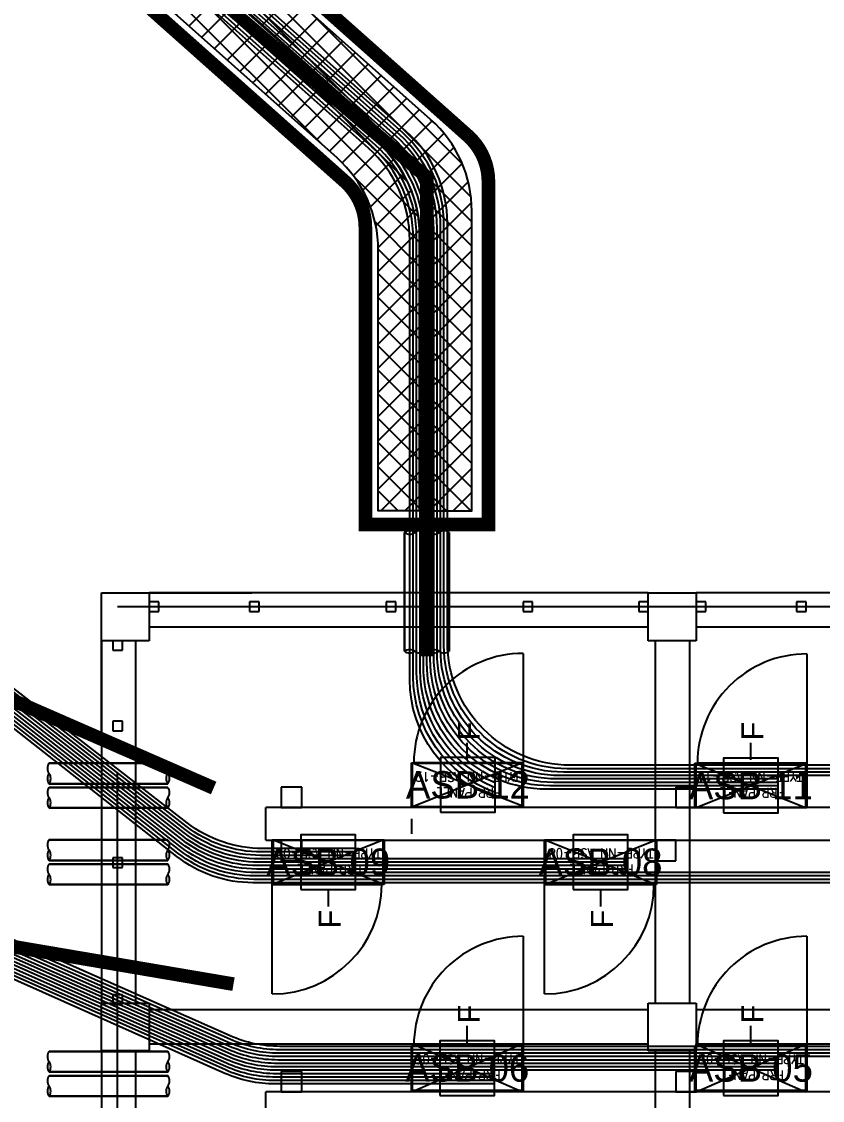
# Model space of a CAD drawing. Header units: metres. Extents: x 530797 to 531186, y 2675622 to 2675942.
# Drawn here: x 530979.7 to 530985.56, y 2675814.99 to 2675822.88 of the extents above; entities that cross this region are included whole.
import ezdxf
from ezdxf.enums import TextEntityAlignment as Align

# ---------------------------------------------------------------- set-up
doc = ezdxf.new("R2010")
doc.units = ezdxf.units.M
for name, pattern in [('DASHED', [0.75, 0.5, -0.25]), ('DASHED2', [0.375, 0.25, -0.125]), ('PHANTOM', [63.50000000000001, 31.75, -6.35, 6.35, -6.35, 6.35, -6.35])]:
    doc.linetypes.add(name, pattern=pattern)
for name, color, linetype in [('1', 5, 'Continuous'), ('300mm Hume Pipe', 74, 'Continuous'), ('Excavation', 7, 'Continuous'), ('IDT', 7, 'Continuous'), ('LT Cable(AG) INV to LT Panel BL-07', 2, 'Continuous'), ('Trench (AC)-BL07', 14, 'Continuous')]:
    doc.layers.add(name, color=color, linetype=linetype)
doc.styles.add('Arial', font='arial.ttf')
doc.styles.add('RomanS', font='romans.shx')
doc.styles.get("Standard").update_dxf_attribs({"font": 'Adani Regular.ttf'})

# ---------------------------------------------------------------- blocks, each defined once
blk = doc.blocks.new('ASB')
at = {"layer": '1', "color": 5}
blk.add_lwpolyline([(-0.2, -0.2), (0.2, -0.2), (0.2, 0.2), (-0.2, 0.2)], close=True, dxfattribs=at)
at = {"layer": '1', "color": 7}
blk.add_attdef('ID', text='', height=0.2, dxfattribs=at).set_placement((0, 0), align=Align.MIDDLE_CENTER)
blk = doc.blocks.new('IDT')
at = {"layer": 'IDT', "color": 8, "linetype": 'PHANTOM', "ltscale": 0.25}
for p, q in [((33.78305947702646, 18.31032447560767), (33.78305947702646, 9.160324475607581)), ((33.78305947702646, 9.160324475607581), (25.63305947702636, 9.160324475607581))]:
    blk.add_line(p, q, dxfattribs=at)
at = {"layer": 'IDT', "color": 8}
for p, q in [((29.60203310577552, 12.4101457710284), (29.60203310577552, 15.06014577102826)), ((29.85203310577552, 12.4101457710284), (29.85203310577552, 15.06014577102826)), ((33.6520331057757, 12.4101457710284), (33.6520331057757, 15.06014577102826)), ((33.9020331057757, 12.4101457710284), (33.9020331057757, 15.06014577102826)), ((32.69925086083848, 12.9496635550712), (32.69925086083848, 12.70966355596477)), ((26.80203310577579, 12.70966355596477), (32.69924909500176, 12.70966355596477)), ((28.75203310577561, 12.36014072685623), (28.75203310577561, 12.70965851179255)), ((28.75203310577561, 12.70965851179255), (29.55203310577579, 12.70965851179255)), ((29.55203310577579, 12.70965851179255), (28.75203310577561, 12.36014072685623)), ((29.55203310577579, 12.36014072685623), (28.75203310577561, 12.70965851179255)), ((29.55203310577579, 12.70965851179255), (29.55203310577579, 12.36014072685623)), ((29.55203310577579, 12.70965851179255), (29.55203310577579, 12.55965851179246)), ((29.70203310577588, 12.70965851179255), (29.55203310577579, 12.70965851179255)), ((29.70203310577588, 12.55965851179246), (29.70203310577588, 12.70965851179255)), ((30.82603310577568, 12.36014577102844), (30.82603310577568, 12.70966355596477)), ((30.82603310577568, 12.70966355596477), (31.62603310577586, 12.70966355596477)), ((30.82603310577568, 12.36014577102844), (31.62603310577586, 12.70966355596477)), ((30.82603310577568, 12.70966355596477), (31.62603310577586, 12.36014577102844)), ((31.62603310577586, 12.70966355596477), (31.62603310577586, 12.36014577102844)), ((32.43692632624405, 12.70965851179255), (32.43692632624405, 12.55965851179269)), ((32.58692632624414, 12.70965851179255), (32.43692632624405, 12.70965851179255)), ((32.58692632624414, 12.55965851179269), (32.58692632624414, 12.70965851179255)), ((28.7430331057756, 12.6983996193245), (29.56103310577581, 12.6983996193245)), ((28.7430331057756, 12.37139961932451), (28.7430331057756, 12.6983996193245)), ((29.56103310577581, 12.6983996193245), (29.56103310577581, 12.37139961932451)), ((30.81703310577566, 12.69840466349649), (31.63503310577542, 12.69840466349649)), ((30.81703310577566, 12.37140466349649), (30.81703310577566, 12.69840466349649)), ((31.63503310577542, 12.69840466349649), (31.63503310577542, 12.37140466349649)), ((29.55203310577579, 12.55965851179246), (29.70203310577588, 12.55965851179246)), ((32.43692632624405, 12.55965851179269), (32.58692632624414, 12.55965851179269)), ((29.55203310577579, 12.06014577102826), (29.55203310577579, 12.4101457710284)), ((29.55203310577579, 12.4101457710284), (29.9020331057757, 12.4101457710284)), ((29.9020331057757, 12.4101457710284), (29.9020331057757, 12.06014577102826)), ((33.55203310577579, 12.06014577102826), (33.55203310577579, 12.4101457710284)), ((33.55203310577579, 12.4101457710284), (33.9020331057757, 12.4101457710284)), ((33.9020331057757, 12.4101457710284), (33.9020331057757, 12.06014577102826)), ((25.9020331057757, 12.36014577102844), (29.55203310577579, 12.36014577102844)), ((29.56103310577581, 12.37139961932451), (28.7430331057756, 12.37139961932451)), ((29.55203310577579, 12.36014072685623), (28.75203310577561, 12.36014072685623)), ((29.9020331057757, 12.36014577102844), (33.55203310577579, 12.36014577102844)), ((31.63503310577542, 12.37140466349649), (30.81703310577566, 12.37140466349649)), ((31.62603310577586, 12.36014577102844), (30.82603310577568, 12.36014577102844)), ((25.9020331057757, 12.11014577102844), (29.55203310577579, 12.11014577102844)), ((29.9020331057757, 12.11014577102844), (33.55203310577579, 12.11014577102844)), ((29.9020331057757, 12.06014577102826), (29.55203310577579, 12.06014577102826)), ((29.60203310577552, 9.410145771028397), (29.60203310577552, 12.06014577102826)), ((29.85203310577552, 9.410145771028397), (29.85203310577552, 12.06014577102826)), ((33.9020331057757, 12.06014577102826), (33.55203310577579, 12.06014577102826)), ((33.6520331057757, 9.410145771028397), (33.6520331057757, 12.06014577102826)), ((33.7480594770266, 12.06854747735485), (33.7480594770266, 11.99854747735469)), ((33.81805947702631, 12.06854747735485), (33.7480594770266, 12.06854747735485)), ((33.7480594770266, 11.99854747735469), (33.81805947702631, 11.99854747735469)), ((33.81805947702631, 11.99854747735469), (33.81805947702631, 12.06854747735485)), ((33.9020331057757, 9.410145771028397), (33.9020331057757, 12.06014577102826)), ((29.8430331057755, 11.19316355596482), (30.66103310577572, 11.19316355596482)), ((29.8430331057755, 10.86616355596482), (29.8430331057755, 11.19316355596482)), ((29.85203310577552, 10.86966355596462), (29.85203310577552, 11.18966355596478)), ((29.85203310577552, 11.18966355596478), (30.6520331057757, 11.18966355596478)), ((30.6520331057757, 11.18966355596478), (29.85203310577552, 10.86966355596462)), ((30.6520331057757, 10.86966355596462), (29.85203310577552, 11.18966355596478)), ((30.6520331057757, 11.18966355596478), (30.6520331057757, 10.86966355596462)), ((30.66103310577572, 11.19316355596482), (30.66103310577572, 10.86616355596482)), ((31.83392632624444, 11.19316355596482), (32.65192632624419, 11.19316355596482)), ((31.83392632624444, 10.86616355596482), (31.83392632624444, 11.19316355596482)), ((31.84292632624445, 10.86966355596462), (31.84292632624445, 11.18966355596478)), ((31.84292632624445, 11.18966355596478), (32.64292632624418, 11.18966355596478)), ((31.84292632624445, 10.86966355596462), (32.64292632624418, 11.18966355596478)), ((31.84292632624445, 11.18966355596478), (32.64292632624418, 10.86966355596485)), ((32.64292632624418, 11.18966355596478), (32.64292632624418, 10.86966355596485)), ((32.65192632624419, 11.19316355596482), (32.65192632624419, 10.86616355596482)), ((33.7480594770266, 11.06854747735485), (33.7480594770266, 10.99854747735469)), ((33.81805947702631, 11.06854747735485), (33.7480594770266, 11.06854747735485)), ((33.81805947702631, 10.99854747735469), (33.81805947702631, 11.06854747735485)), ((29.70203310577588, 11.01965851179273), (29.70203310577588, 10.86965851179264)), ((29.85203310577597, 11.01965851179273), (29.70203310577588, 11.01965851179273)), ((29.85203310577597, 10.86965851179264), (29.85203310577597, 11.01965851179273)), ((32.4369263262445, 11.0196585117925), (32.4369263262445, 10.86965851179264)), ((32.58692632624414, 11.0196585117925), (32.4369263262445, 11.0196585117925)), ((32.58692632624414, 10.86965851179264), (32.58692632624414, 11.0196585117925)), ((33.7480594770266, 10.99854747735469), (33.81805947702631, 10.99854747735469)), ((32.69924909500176, 10.86966355596462), (26.80203310577579, 10.86965851179286)), ((29.70203310577588, 10.86965851179264), (29.85203310577597, 10.86965851179264)), ((30.66103310577572, 10.86616355596482), (29.8430331057755, 10.86616355596482)), ((30.6520331057757, 10.86966355596462), (29.85203310577552, 10.86966355596462)), ((31.63518662643108, 10.71242244929829), (31.63518662643108, 10.8226436008905)), ((32.65192632624419, 10.86616355596482), (31.83392632624444, 10.86616355596482)), ((32.64292632624418, 10.86966355596485), (31.84292632624445, 10.86966355596462)), ((32.4369263262445, 10.86965851179264), (32.58692632624414, 10.86965851179264)), ((32.69925243467858, 10.86966355596758), (32.69925243467858, 10.62966355685978)), ((26.80203310577579, 10.62966355685978), (32.69924909500176, 10.62966355685978)), ((28.7430331057756, 10.6331585126876), (29.56103310577581, 10.6331585126876)), ((28.7430331057756, 10.3061585126876), (28.7430331057756, 10.6331585126876)), ((28.75203310577561, 10.30965851268763), (28.75203310577561, 10.62965851268757)), ((28.75203310577561, 10.62965851268757), (29.55203310577579, 10.62965851268757)), ((29.55203310577579, 10.62965851268757), (28.75203310577561, 10.30965851268763)), ((29.55203310577579, 10.30965851268763), (28.75203310577561, 10.62965851268757)), ((29.55203310577579, 10.62965851268757), (29.55203310577579, 10.30965851268763)), ((29.55203310577579, 10.62965851268757), (29.55203310577579, 10.47965851268748)), ((29.70203310577588, 10.62965851268757), (29.55203310577579, 10.62965851268757)), ((29.56103310577581, 10.6331585126876), (29.56103310577581, 10.3061585126876)), ((29.70203310577588, 10.47965851268748), (29.70203310577588, 10.62965851268757)), ((30.81703310577566, 10.62928158855436), (31.63503310577542, 10.62928158855436)), ((30.81703310577566, 10.30228158855437), (30.81703310577566, 10.62928158855436)), ((30.82603310577568, 10.3057815885544), (30.82603310577568, 10.62578158855433)), ((30.82603310577568, 10.62578158855433), (31.62603310577586, 10.62578158855433)), ((30.82603310577568, 10.3057815885544), (31.62603310577586, 10.62578158855433)), ((30.82603310577568, 10.61801765194389), (31.62603310577586, 10.3057815885544)), ((31.62603310577586, 10.62578158855433), (31.62603310577586, 10.3057815885544)), ((31.63503310577542, 10.62928158855436), (31.63503310577542, 10.30228158855437)), ((32.4369263262445, 10.62965851268757), (32.4369263262445, 10.47965851268748)), ((32.58692632624414, 10.62965851268757), (32.4369263262445, 10.62965851268757)), ((32.58692632624414, 10.47965851268748), (32.58692632624414, 10.62965851268757)), ((29.55203310577579, 10.47965851268748), (29.70203310577588, 10.47965851268748)), ((32.4369263262445, 10.47965851268748), (32.58692632624414, 10.47965851268748)), ((29.56103310577581, 10.3061585126876), (28.7430331057756, 10.3061585126876)), ((29.55203310577579, 10.30965851268763), (28.75203310577561, 10.30965851268763)), ((31.63503310577542, 10.30228158855437), (30.81703310577566, 10.30228158855437)), ((31.62603310577586, 10.3057815885544), (30.82603310577568, 10.3057815885544)), ((33.7480594770266, 10.06854747735485), (33.7480594770266, 9.998547477354691)), ((33.81805947702631, 10.06854747735485), (33.7480594770266, 10.06854747735485)), ((33.81805947702631, 9.998547477354691), (33.81805947702631, 10.06854747735485)), ((33.7480594770266, 9.998547477354691), (33.81805947702631, 9.998547477354691)), ((33.7480594770266, 9.480145771028333), (33.7480594770266, 9.410145771028397)), ((33.81805947702631, 9.480145771028333), (33.7480594770266, 9.480145771028333)), ((33.81805947702631, 9.410145771028397), (33.81805947702631, 9.480145771028333)), ((29.55203310577579, 9.06014577102826), (29.55203310577579, 9.410145771028397)), ((29.55203310577579, 9.410145771028397), (29.9020331057757, 9.410145771028397)), ((29.9020331057757, 9.410145771028397), (29.9020331057757, 9.06014577102826)), ((33.55203310577579, 9.06014577102826), (33.55203310577579, 9.410145771028397)), ((33.55203310577579, 9.410145771028397), (33.9020331057757, 9.410145771028397)), ((33.7480594770266, 9.410145771028397), (33.81805947702631, 9.410145771028397)), ((33.9020331057757, 9.410145771028397), (33.9020331057757, 9.06014577102826)), ((25.9020331057757, 9.31014577102826), (29.55203310577579, 9.31014577102826)), ((29.9020331057757, 9.31014577102826), (33.55203310577579, 9.31014577102826)), ((28.7480594770266, 9.195324475607663), (28.7480594770266, 9.1253244756075)), ((28.81805947702631, 9.195324475607663), (28.7480594770266, 9.195324475607663)), ((28.81805947702631, 9.1253244756075), (28.81805947702631, 9.195324475607663)), ((29.48220577756118, 9.195324475607663), (29.48220577756118, 9.1253244756075)), ((29.55220577756089, 9.195324475607663), (29.48220577756118, 9.195324475607663)), ((29.55220577756089, 9.1253244756075), (29.55220577756089, 9.195324475607663)), ((29.9020331057757, 9.195324475607663), (29.9020331057757, 9.1253244756075)), ((29.97203310577586, 9.195324475607663), (29.9020331057757, 9.195324475607663)), ((29.97203310577586, 9.1253244756075), (29.97203310577586, 9.195324475607663)), ((30.7480594770266, 9.195324475607663), (30.7480594770266, 9.1253244756075)), ((30.81805947702631, 9.195324475607663), (30.7480594770266, 9.195324475607663)), ((30.81805947702631, 9.1253244756075), (30.81805947702631, 9.195324475607663)), ((31.7480594770266, 9.195324475607663), (31.7480594770266, 9.1253244756075)), ((31.81805947702631, 9.195324475607663), (31.7480594770266, 9.195324475607663)), ((31.81805947702631, 9.1253244756075), (31.81805947702631, 9.195324475607663)), ((32.7480594770266, 9.195324475607663), (32.7480594770266, 9.1253244756075)), ((32.81805947702631, 9.195324475607663), (32.7480594770266, 9.195324475607663)), ((32.81805947702631, 9.1253244756075), (32.81805947702631, 9.195324475607663)), ((33.48203310577563, 9.195324475607663), (33.48203310577563, 9.1253244756075)), ((33.55203310577579, 9.195324475607663), (33.48203310577563, 9.195324475607663)), ((33.55203310577579, 9.1253244756075), (33.55203310577579, 9.195324475607663)), ((28.7480594770266, 9.1253244756075), (28.81805947702631, 9.1253244756075)), ((29.48220577756118, 9.1253244756075), (29.55220577756089, 9.1253244756075)), ((29.9020331057757, 9.1253244756075), (29.97203310577586, 9.1253244756075)), ((30.7480594770266, 9.1253244756075), (30.81805947702631, 9.1253244756075)), ((31.7480594770266, 9.1253244756075), (31.81805947702631, 9.1253244756075)), ((32.7480594770266, 9.1253244756075), (32.81805947702631, 9.1253244756075)), ((33.48203310577563, 9.1253244756075), (33.55203310577579, 9.1253244756075)), ((25.9020331057757, 9.06014577102826), (29.55203310577579, 9.06014577102826)), ((29.9020331057757, 9.06014577102826), (29.55203310577579, 9.06014577102826)), ((29.9020331057757, 9.06014577102826), (33.55203310577579, 9.06014577102826)), ((33.9020331057757, 9.06014577102826), (33.55203310577579, 9.06014577102826))]:
    blk.add_line(p, q, dxfattribs=at)
at = {"layer": 'IDT', "color": 124}
for p, q in [((34.28454869628402, 12.74087170985524), (33.41546722306956, 12.74087170985524)), ((33.41546722306956, 12.74087170985524), (34.28454869628402, 12.74087170985524)), ((33.41546722306956, 12.59087170985538), (34.28454869628402, 12.59087170985538)), ((34.28454869628402, 12.59087170985538), (33.41546722306956, 12.59087170985538)), ((34.28454869628584, 12.56382425637355), (33.41546722307137, 12.56382425637355)), ((33.41546722307137, 12.56382425637355), (34.28454869628584, 12.56382425637355)), ((33.41546722307137, 12.41382425637346), (34.28454869628584, 12.41382425637346)), ((34.28454869628584, 12.41382425637346), (33.41546722307137, 12.41382425637346)), ((34.28454869628402, 11.19321100944774), (33.41546722306956, 11.19321100944774)), ((33.41546722306956, 11.19321100944774), (34.28454869628402, 11.19321100944774)), ((33.41546722306956, 11.04321100944787), (34.28454869628402, 11.04321100944787)), ((34.28454869628402, 11.04321100944787), (33.41546722306956, 11.04321100944787)), ((34.28454869628584, 11.01616355596605), (33.41546722307137, 11.01616355596605)), ((33.41546722307137, 11.01616355596605), (34.28454869628584, 11.01616355596605)), ((33.41546722307137, 10.86616355596618), (34.28454869628584, 10.86616355596618)), ((34.28454869628584, 10.86616355596618), (33.41546722307137, 10.86616355596618)), ((34.28454869628402, 10.63321101034273), (33.41546722306956, 10.63321101034273)), ((33.41546722306956, 10.63321101034273), (34.28454869628402, 10.63321101034273)), ((33.41546722306956, 10.48321101034287), (34.28454869628402, 10.48321101034287)), ((34.28454869628402, 10.48321101034287), (33.41546722306956, 10.48321101034287)), ((34.28454869628584, 10.45616355686104), (33.41546722307137, 10.45616355686104)), ((33.41546722307137, 10.45616355686104), (34.28454869628584, 10.45616355686104)), ((33.41546722307137, 10.30616355686118), (34.28454869628584, 10.30616355686118)), ((34.28454869628584, 10.30616355686118), (33.41546722307137, 10.30616355686118)), ((31.3578251571378, 9.487376799342314), (31.3578251571378, 8.61829532612785)), ((31.3578251571378, 8.61829532612785), (31.3578251571378, 9.487376799342314)), ((31.50782515713789, 8.61829532612785), (31.50782515713789, 9.487376799342314)), ((31.50782515713789, 9.487376799342314), (31.50782515713789, 8.61829532612785)), ((31.53487261061926, 9.487376799344133), (31.53487261061926, 8.618295326129669)), ((31.53487261061926, 8.618295326129669), (31.53487261061926, 9.487376799344133)), ((31.68487261061935, 8.618295326129669), (31.68487261061935, 9.487376799344133)), ((31.68487261061935, 9.487376799344133), (31.68487261061935, 8.618295326129669))]:
    blk.add_line(p, q, dxfattribs=at)
at = {"layer": 'IDT', "color": 7}
for p, q in [((28.7430331057756, 12.6983996193245), (29.56103310577581, 12.6983996193245)), ((28.7430331057756, 12.37139961932451), (28.7430331057756, 12.6983996193245)), ((29.56103310577581, 12.6983996193245), (29.56103310577581, 12.37139961932451)), ((30.81703310577566, 12.69840466349649), (31.63503310577542, 12.69840466349649)), ((30.81703310577566, 12.37140466349649), (30.81703310577566, 12.69840466349649)), ((31.63503310577542, 12.69840466349649), (31.63503310577542, 12.37140466349649)), ((29.56103310577581, 12.37139961932451), (28.7430331057756, 12.37139961932451)), ((29.1520331057757, 12.34967314081598), (29.1520331057757, 12.29851736962621)), ((31.63503310577542, 12.37140466349649), (30.81703310577566, 12.37140466349649)), ((31.22603310577577, 12.34967818498797), (31.22603310577577, 12.2985224137982)), ((29.1520331057757, 12.29851736962621), (29.1520331057757, 12.22599490130699)), ((31.22603310577577, 12.2985224137982), (31.22603310577577, 12.2259999454792)), ((30.25203310577561, 11.28019625131731), (30.25203310577561, 11.35271871963653)), ((32.24292632624409, 11.28019625131731), (32.24292632624409, 11.35271871963653)), ((30.25203310577561, 11.22904048012754), (30.25203310577561, 11.28019625131731)), ((32.24292632624409, 11.22904048012776), (32.24292632624409, 11.28019625131731)), ((29.8430331057755, 11.19316355596482), (30.66103310577572, 11.19316355596482)), ((29.8430331057755, 10.86616355596482), (29.8430331057755, 11.19316355596482)), ((30.66103310577572, 11.19316355596482), (30.66103310577572, 10.86616355596482)), ((31.83392632624444, 11.19316355596482), (32.65192632624419, 11.19316355596482)), ((31.83392632624444, 10.86616355596482), (31.83392632624444, 11.19316355596482)), ((32.65192632624419, 11.19316355596482), (32.65192632624419, 10.86616355596482)), ((30.66103310577572, 10.86616355596482), (29.8430331057755, 10.86616355596482)), ((32.65192632624419, 10.86616355596482), (31.83392632624444, 10.86616355596482)), ((28.7430331057756, 10.6331585126876), (29.56103310577581, 10.6331585126876)), ((28.7430331057756, 10.3061585126876), (28.7430331057756, 10.6331585126876)), ((29.56103310577581, 10.6331585126876), (29.56103310577581, 10.3061585126876)), ((30.81703310577566, 10.62928158855436), (31.63503310577542, 10.62928158855436)), ((30.81703310577566, 10.30228158855437), (30.81703310577566, 10.62928158855436)), ((31.63503310577542, 10.62928158855436), (31.63503310577542, 10.30228158855437)), ((29.56103310577581, 10.3061585126876), (28.7430331057756, 10.3061585126876)), ((29.1520331057757, 10.28055006587385), (29.1520331057757, 10.22939429468408)), ((31.63503310577542, 10.30228158855437), (30.81703310577566, 10.30228158855437)), ((31.22603310577577, 10.28055511004584), (31.22603310577577, 10.22939933885607)), ((29.1520331057757, 10.22939429468408), (29.1520331057757, 10.15687182636486)), ((31.22603310577577, 10.22939933885607), (31.22603310577577, 10.15687687053685))]:
    blk.add_line(p, q, dxfattribs=at)
at = {"layer": 'IDT', "color": 8, "linetype": 'DASHED', "ltscale": 5}
for p, q in [((28.7430331057756, 11.57139961932478), (28.7430331057756, 12.37139961932451)), ((28.7430331057756, 12.37139961932451), (28.78686872221422, 12.37139961932451)), ((28.78686872221422, 12.37139961932451), (29.54303310577532, 12.37139961932451)), ((30.81703310577566, 11.57139961932478), (30.81703310577566, 12.37139961932451)), ((30.81703310577566, 12.37139961932451), (30.86086872221384, 12.37139961932451)), ((30.86086872221384, 12.37139961932451), (31.61703310577539, 12.37139961932451)), ((30.66103310577617, 11.99316355596432), (30.66103310577617, 11.19316355596482)), ((32.65192632624419, 11.99316355596454), (32.65192632624419, 11.19316355596482)), ((30.61719748933754, 11.19316355596482), (29.86103310577644, 11.19316355596482)), ((30.66103310577617, 11.19316355596482), (30.61719748933754, 11.19316355596482)), ((32.60809070980602, 11.19316355596482), (31.85192632624447, 11.19316355596482)), ((32.65192632624419, 11.19316355596482), (32.60809070980602, 11.19316355596482)), ((28.7430331057756, 9.506158512688103), (28.7430331057756, 10.3061585126876)), ((28.7430331057756, 10.3061585126876), (28.78686872221377, 10.3061585126876)), ((28.78686872221377, 10.3061585126876), (29.54303310577532, 10.3061585126876)), ((30.81703310577566, 9.502281588554638), (30.81703310577566, 10.30228158855437)), ((30.81703310577566, 10.30228158855437), (30.86086872221384, 10.30228158855437)), ((30.86086872221384, 10.30228158855437), (31.61703310577539, 10.30228158855437))]:
    blk.add_line(p, q, dxfattribs=at)
at = {"layer": 'IDT', "color": 8, "linetype": 'DASHED2', "ltscale": 5}
for p, q in [((33.9020331057757, 10.1601457710284), (33.9020331057757, 9.06014577102826)), ((33.9020331057757, 9.06014577102826), (32.80203310577579, 9.06014577102826))]:
    blk.add_line(p, q, dxfattribs=at)
at = {"layer": 'IDT', "color": 124}
for centre, radius, start, end in [((33.46528137758176, 12.70337170985579), 0.06235142331725626, 143.0276363458421, 216.9723636541578), ((33.36565306855007, 12.70337170985465), 0.06235142332423081, 323.0276363719184, 36.97236362808165), ((34.33436285080396, 12.70337170985465), 0.06235142332423081, 143.0276363719183, 216.9723636280808), ((34.23473454177227, 12.70337170985579), 0.06235142331725626, 323.0276363458421, 36.9723636541579), ((33.46528137758449, 12.6283717098546), 0.06235142331974031, 143.0276363562435, 216.9723636280808), ((34.23473454176909, 12.6283717098546), 0.06235142331974031, 323.0276363719184, 36.9723636437565), ((33.46528137758358, 12.52632425637387), 0.06235142331725626, 143.0276363458421, 216.9723636541578), ((33.36565306855189, 12.52632425637296), 0.06235142332423081, 323.0276363719184, 36.97236362808165), ((34.33436285080577, 12.52632425637296), 0.06235142332423081, 143.0276363719183, 216.9723636280808), ((34.23473454177409, 12.52632425637387), 0.06235142331725626, 323.0276363458421, 36.9723636541579), ((33.46528137758631, 12.45132425637291), 0.06235142331974031, 143.0276363562435, 216.9723636280808), ((34.23473454177091, 12.45132425637291), 0.06235142331974031, 323.0276363719184, 36.9723636437565), ((33.46528137758176, 11.15571100944828), 0.06235142331725626, 143.0276363458421, 216.9723636541578), ((33.36565306855007, 11.15571100944715), 0.06235142332423081, 323.0276363719184, 36.97236362808165), ((34.33436285080396, 11.15571100944715), 0.06235142332423081, 143.0276363719183, 216.9723636280808), ((34.23473454177227, 11.15571100944828), 0.06235142331725626, 323.0276363458421, 36.9723636541579), ((33.46528137758449, 11.0807110094471), 0.06235142331974031, 143.0276363562435, 216.9723636280808), ((34.23473454176909, 11.0807110094471), 0.06235142331974031, 323.0276363719184, 36.9723636437565), ((33.46528137758358, 10.97866355596659), 0.06235142331725626, 143.0276363458421, 216.9723636541578), ((33.36565306855189, 10.97866355596545), 0.06235142332423081, 323.0276363719184, 36.97236362808165), ((34.33436285080577, 10.97866355596545), 0.06235142332423081, 143.0276363719183, 216.9723636280808), ((34.23473454177409, 10.97866355596659), 0.06235142331725626, 323.0276363458421, 36.9723636541579), ((33.46528137758631, 10.90366355596541), 0.06235142331974031, 143.0276363562435, 216.9723636280808), ((34.23473454177091, 10.90366355596541), 0.06235142331974031, 323.0276363719184, 36.9723636437565), ((33.46528137758176, 10.59571101034328), 0.06235142331725626, 143.0276363458421, 216.9723636541578), ((33.36565306855007, 10.59571101034214), 0.06235142332423081, 323.0276363719184, 36.97236362808165), ((34.33436285080396, 10.59571101034214), 0.06235142332423081, 143.0276363719183, 216.9723636280808), ((34.23473454177227, 10.59571101034328), 0.06235142331725626, 323.0276363458421, 36.9723636541579), ((33.46528137758449, 10.5207110103421), 0.06235142331974031, 143.0276363562435, 216.9723636280808), ((34.23473454176909, 10.5207110103421), 0.06235142331974031, 323.0276363719184, 36.9723636437565), ((33.46528137758358, 10.41866355686159), 0.06235142331725626, 143.0276363458421, 216.9723636541578), ((33.36565306855189, 10.41866355686045), 0.06235142332423081, 323.0276363719184, 36.97236362808165), ((34.33436285080577, 10.41866355686045), 0.06235142332423081, 143.0276363719183, 216.9723636280808), ((34.23473454177409, 10.41866355686159), 0.06235142331725626, 323.0276363458421, 36.9723636541579), ((33.46528137758631, 10.34366355686041), 0.06235142331974031, 143.0276363562435, 216.9723636280808), ((34.23473454177091, 10.34366355686041), 0.06235142331974031, 323.0276363719184, 36.9723636437565), ((31.39532515713725, 9.43756264482738), 0.06235142331974176, 53.02763635368521, 126.9723636463148), ((31.47032515713798, 9.437562644830336), 0.06235142331725626, 53.02763635368521, 126.9723636463148), ((31.47032515713707, 9.537190953862023), 0.06235142332423227, 233.0276363536852, 306.9723636463148), ((31.57237261061871, 9.4375626448292), 0.06235142331974176, 53.02763635368521, 126.9723636463148), ((31.6473726106199, 9.437562644832155), 0.06235142331725626, 53.02763635368521, 126.9723636463148), ((31.64737261061853, 9.537190953863842), 0.06235142332423227, 233.0276363536852, 306.9723636463148), ((31.39532515713725, 8.668109480642784), 0.06235142331974176, 233.0276363536852, 306.9723636463148), ((31.47032515713707, 8.568481171608141), 0.06235142332423227, 53.02763635368521, 126.9723636463148), ((31.47032515713798, 8.668109480639828), 0.06235142331725626, 233.0276363536852, 306.9723636463148), ((31.57237261061871, 8.668109480644603), 0.06235142331974176, 233.0276363536852, 306.9723636463148), ((31.64737261061853, 8.56848117160996), 0.06235142332423227, 53.02763635368521, 126.9723636463148), ((31.6473726106199, 8.668109480641647), 0.06235142331725626, 233.0276363536852, 306.9723636463148)]:
    blk.add_arc(centre, radius, start, end, dxfattribs=at)
at = {"layer": 'IDT', "color": 8, "linetype": 'DASHED', "ltscale": 5}
for centre, start, end in [((28.7430331057756, 12.37139961932451), 270, 0), ((30.81703310577566, 12.37139961932451), 270, 0), ((30.66103310577617, 11.19316355596482), 90, 180), ((32.65192632624419, 11.19316355596482), 90, 180), ((28.7430331057756, 10.3061585126876), 270, 0), ((30.81703310577566, 10.30228158855437), 270, 0)]:
    blk.add_arc(centre, 0.7999999999996508, start, end, dxfattribs=at)
at = {"layer": 'IDT', "color": 7, "style": 'RomanS', "width": 0.9}
for s, p in [('FRP PANEL', (28.90884958396217, 12.55209685486568)), ('FRP PANEL', (30.98284958396223, 12.55210189903789)), ('TYPE-NN ASB-05', (28.76469958396208, 12.43543018819912)), ('TYPE-NN ASB-06', (30.83869958396215, 12.43543523237111)), ('FRP PANEL', (30.00884958396207, 11.04686079150599)), ('FRP PANEL', (31.99974280443055, 11.04686079150622)), ('TYPE-NN ASB-08', (29.86469958396199, 10.93019412483943)), ('TYPE-NN ASB-09', (31.85709280443078, 10.93019412483943)), ('FRP PANEL', (28.90884958396217, 10.486855748229)), ('FRP PANEL', (30.98284958396223, 10.48686079240099)), ('TYPE-NN ASB-11', (28.7736995839621, 10.37018908156222)), ('TYPE-NN ASB-12', (30.83869958396215, 10.37019412573443))]:
    blk.add_text(s, height=0.07, dxfattribs=at).set_placement(p)
at = {"layer": 'IDT', "color": 7, "style": 'Arial'}
for p in [(29.06084584907765, 12.2088508024168), (31.13484584907772, 12.20885584658879), (30.16084584907756, 11.51447400542986), (32.15173906954604, 11.51447400542986), (29.06084584907765, 10.13972772747468), (31.13484584907772, 10.13973277164666)]:
    blk.add_text('F', height=0.16, rotation=270, dxfattribs=at).set_placement(p)

msp = doc.modelspace()

# ---------------------------------------------------------------- hatches: boundary and pattern name
at = {"layer": '300mm Hume Pipe'}
h = msp.add_hatch(dxfattribs=at)
h.set_pattern_fill('ANSI37', color=74)
h.set_pattern_definition([(45, (-1846.343999999575, 1770), (-0.08838834764831845, 0.08838834764831845), []), (135, (-1846.343999999575, 1770), (-0.08838834764831845, -0.08838834764831843), [])])
edge = h.paths.add_edge_path()
edge.add_line((530982.6942895745, 2675819.298708546), (530982.9942895743, 2675819.298708546))
edge.add_line((530982.9942895743, 2675819.298708546), (530982.9942895743, 2675821.489289007))
edge.add_arc((530982.0942895742, 2675821.489289007), 0.9000000001396984, 0, 48.32874371870346)
edge.add_line((530982.6926597072, 2675822.161563642), (530975.9785955845, 2675828.137537201))
edge.add_arc((530976.5769657175, 2675828.809811835), 0.8999999999295727, 179.9999999703551, 228.3287436989939, ccw=False)
edge.add_line((530975.6769657172, 2675828.809811836), (530975.6769657173, 2675830.316203433))
edge.add_line((530975.6769657173, 2675830.316203433), (530975.3769657175, 2675830.316203433))
edge.add_line((530975.3769657175, 2675830.316203433), (530975.3769657174, 2675828.675210654))
edge.add_arc((530976.2769657176, 2675828.675210654), 0.9000000001396984, 179.9999999703551, 228.3287436989939)
edge.add_line((530975.6785955846, 2675828.00293602), (530982.3926597075, 2675822.02696246))
edge.add_arc((530981.7942895744, 2675821.354687826), 0.900000000006972, -2.9644922960869735e-08, 48.32874369345791, ccw=False)
edge.add_line((530982.6942895745, 2675821.354687825), (530982.6942895745, 2675819.298708546))
edge = h.paths.add_edge_path()
edge.add_line((530975.292902846, 2675830.264976613), (530975.2929028459, 2675828.637494115))
edge.add_arc((530976.192902846, 2675828.637494114), 0.9000000001396984, 179.9999999703551, 228.3287436989939)
edge.add_line((530975.5945327131, 2675827.96521948), (530982.3085968358, 2675821.98924592))
edge.add_arc((530981.7102267029, 2675821.316971286), 0.8999999999295727, -2.9644922960869735e-08, 48.328743698993776, ccw=False)
edge.add_line((530982.610226703, 2675821.316971286), (530982.610226703, 2675819.298708546))
edge.add_line((530982.610226703, 2675819.298708546), (530982.310226703, 2675819.298708546))
edge.add_line((530982.310226703, 2675819.298708546), (530982.3102267028, 2675821.207169657))
edge.add_arc((530981.4102267027, 2675821.207169656), 0.9000000001396984, 2.964491826802329e-08, 48.33614241642817)
edge.add_line((530982.0085100188, 2675821.879521554), (530975.29461953, 2675827.853786938))
edge.add_arc((530975.8929028461, 2675828.526138836), 0.9000000003814849, 180.0000000296449, 228.3361424164282, ccw=False)
edge.add_line((530974.992902846, 2675828.526138836), (530974.992902846, 2675830.316203433))
edge.add_line((530974.992902846, 2675830.316203433), (530975.292902846, 2675830.316203433))
edge.add_line((530975.292902846, 2675830.316203433), (530975.292902846, 2675830.264976613))

# ---------------------------------------------------------------- linework, layer by layer
at = {"layer": '300mm Hume Pipe', "color": 74}
for points in [[(530975.292902846, 2675830.264976613), (530975.2929028459, 2675828.637494115, 0.2140562423256003), (530975.5945327131, 2675827.96521948), (530982.3085968358, 2675821.98924592, -0.2140562423092027), (530982.610226703, 2675821.316971286), (530982.610226703, 2675819.298708546), (530982.310226703, 2675819.298708546), (530982.3102267028, 2675821.207169657, 0.2140900045463655), (530982.0085100188, 2675821.879521554), (530975.29461953, 2675827.853786938, -0.2140900045615197), (530974.992902846, 2675828.526138836), (530974.992902846, 2675830.316203433), (530975.292902846, 2675830.316203433), (530975.292902846, 2675830.264976613)], [(530982.6942895745, 2675819.298708546), (530982.9942895743, 2675819.298708546), (530982.9942895743, 2675821.489289007, 0.2140562423100663), (530982.6926597072, 2675822.161563642), (530975.9785955845, 2675828.137537201, -0.2140562423329815), (530975.6769657172, 2675828.809811836), (530975.6769657173, 2675830.316203433), (530975.3769657175, 2675830.316203433), (530975.3769657174, 2675828.675210654, 0.2140562423301491), (530975.6785955846, 2675828.00293602), (530982.3926597075, 2675822.02696246, -0.2140562423100663), (530982.6942895745, 2675821.354687825)]]:
    msp.add_lwpolyline(points, format="xyb", close=True, dxfattribs=at)
at = {"layer": 'Excavation', "const_width": 0.1}
for points in [[(530981.1064020945, 2675817.271768927), (530979.2662826142, 2675818.075132983), (530972.341284369, 2675818.075132983), (530972.341284369, 2675830.416203433)], [(530982.6659354838, 2675818.234471424), (530982.6659354838, 2675821.738423511), (530975.3486116267, 2675828.253225982), (530975.3486116268, 2675830.416203433)], [(530981.2515327956, 2675815.837358071), (530979.2662826141, 2675816.175132983), (530972.3412843688, 2675816.175132984), (530972.3412843688, 2675785.618172038)]]:
    msp.add_lwpolyline(points, dxfattribs=at)
at = {"layer": 'LT Cable(AG) INV to LT Panel BL-07'}
for points in [[(530982.1443580415, 2675816.803925022), (530981.4568855667, 2675816.803930066, -0.1664596659850949), (530980.9052303901, 2675816.992820674), (530979.4619728238, 2675818.112452221, 0.1032748659291951), (530979.1018711368, 2675818.187632983), (530973.3537843692, 2675818.187632983, -0.4142135623936106), (530972.453784369, 2675819.087632983), (530972.453784369, 2675830.372862782, -0.02139299530927985), (530972.4570765088, 2675830.449771906), (530972.5004922289, 2675830.955969552, 0.02139299530528766), (530972.5037843686, 2675831.032878676), (530972.5037843687, 2675933.092487811, 0.4142135623734262), (530971.6037843687, 2675933.992487811), (530864.4575845184, 2675933.992487811, -0.414213562373095), (530863.5575845183, 2675934.89248781), (530863.5575845183, 2675935.229769276)], [(530982.1443580415, 2675816.828925021), (530981.4638890635, 2675816.828930066, -0.1663059952982861), (530980.9126593177, 2675817.017490843), (530979.4671922356, 2675818.137452221, 0.1032748659037654), (530979.1070905488, 2675818.212632983), (530973.378784369, 2675818.212632983, -0.414213562373095), (530972.478784369, 2675819.112632983), (530972.478784369, 2675830.371792642, -0.02139299537587195), (530972.4820765087, 2675830.448701766), (530972.5254922289, 2675830.954899412, 0.02139299537685584), (530972.5287843687, 2675831.031808536), (530972.5287843687, 2675933.117487811, 0.414213562373095), (530971.6287843686, 2675934.017487811), (530961.6335845183, 2675934.017487811, -0.414213562373095), (530960.7335845183, 2675934.917487811), (530960.7335845183, 2675935.229769276)], [(530984.135251262, 2675816.753925022), (530981.4428630534, 2675816.753930066, -0.166769222619499), (530980.8903515461, 2675816.943485814), (530979.4515339998, 2675818.062452221, 0.1032748659456602), (530979.0914323127, 2675818.137632983), (530973.3037843691, 2675818.137632983, -0.4142135623934891), (530972.403784369, 2675819.037632983), (530972.403784369, 2675830.375003061, -0.02139299535886178), (530972.4070765087, 2675830.451912185), (530972.450492229, 2675830.958109831, 0.02139299535864674), (530972.4537843687, 2675831.035018955), (530972.4537843687, 2675903.042487811, 0.414213562373095), (530971.5537843687, 2675903.942487811), (530864.4575845184, 2675903.942487811, -0.414213562373095), (530863.5575845183, 2675904.842487811), (530863.5575845183, 2675905.229769276)], [(530982.1443580415, 2675816.778925022), (530981.4498769037, 2675816.778930066, -0.1666140733759945), (530980.897794477, 2675816.968152327), (530979.4567534118, 2675818.087452221, 0.1032748659374062), (530979.0966517248, 2675818.162632983), (530973.3287843692, 2675818.162632983, -0.4142135623935497), (530972.428784369, 2675819.062632983), (530972.428784369, 2675830.373932921, -0.02139299535886178), (530972.4320765088, 2675830.450842045), (530972.475492229, 2675830.957039692, 0.02139299535864674), (530972.4787843687, 2675831.033948815), (530972.4787843687, 2675903.067487811, 0.414213562373095), (530971.5787843687, 2675903.967487811), (530961.6335845183, 2675903.967487811, -0.414213562373095), (530960.7335845183, 2675904.867487811), (530960.7335845183, 2675905.229769276)], [(530984.135251262, 2675816.703925022), (530981.4288197075, 2675816.703930066, -0.1670817678585931), (530980.8754445028, 2675816.894158354), (530979.4410951759, 2675818.012452221, 0.1032748659622984), (530979.0809934888, 2675818.087632983), (530973.2537843691, 2675818.087632983, -0.4142135623933694), (530972.353784369, 2675818.987632983), (530972.353784369, 2675830.377143339, -0.02139299540844348), (530972.3570765087, 2675830.454052464), (530972.400492229, 2675830.96025011, 0.02139299541230105), (530972.4037843688, 2675831.037159234), (530972.4037843687, 2675880.492487811, 0.4142135623724179), (530971.5037843686, 2675881.392487811), (530864.4575845184, 2675881.392487811, -0.414213562373095), (530863.5575845183, 2675882.292487811), (530863.5575845183, 2675882.729769276)], [(530984.135251262, 2675816.728925022), (530981.4358439952, 2675816.728930066, -0.1669251190314186), (530980.8829015656, 2675816.918821152), (530979.4463145877, 2675818.037452221, 0.1032748659539574), (530979.0862129007, 2675818.112632983), (530973.2787843691, 2675818.112632983, -0.414213562393429), (530972.378784369, 2675819.012632983), (530972.378784369, 2675830.3760732, -0.02139299535886178), (530972.3820765087, 2675830.452982324), (530972.4254922289, 2675830.95917997, 0.02139299535864674), (530972.4287843687, 2675831.036089094), (530972.4287843687, 2675880.517487811, 0.414213562373095), (530971.5287843687, 2675881.417487811), (530961.6335845183, 2675881.417487811, -0.414213562373095), (530960.7335845183, 2675882.317487811), (530960.7335845183, 2675882.729769276)], [(530986.2922512619, 2675816.653930066), (530981.4147553588, 2675816.653930066, -0.167397344336238), (530980.8605089997, 2675816.844838412), (530979.430656352, 2675817.962452221, 0.1032748659251984), (530979.070554665, 2675818.037632983), (530973.2037843692, 2675818.037632983, -0.4142135623932508), (530972.303784369, 2675818.937632983), (530972.303784369, 2675830.379283619, -0.02139299535886178), (530972.3070765088, 2675830.456192743), (530972.350492229, 2675830.962390389, 0.02139299535864674), (530972.3537843687, 2675831.039299513), (530972.3537843687, 2675857.942487811, 0.414213562373095), (530971.4537843687, 2675858.842487811), (530864.4575845184, 2675858.842487811, -0.414213562373095), (530863.5575845183, 2675859.742487811), (530863.5575845183, 2675860.229769276)], [(530984.135251262, 2675816.678925022), (530981.4217901693, 2675816.678930066, -0.1672391744367231), (530980.8679803254, 2675816.869497436), (530979.4358757639, 2675817.987452221, 0.1032748659169098), (530979.075774077, 2675818.062632983), (530973.2287843692, 2675818.062632983, -0.4142135623933099), (530972.328784369, 2675818.962632983), (530972.328784369, 2675830.37821348, -0.02139299530927985), (530972.3320765088, 2675830.455122604), (530972.3754922289, 2675830.96132025, 0.02139299530452547), (530972.3787843686, 2675831.038229374), (530972.3787843687, 2675857.967487811, 0.4142135623743203), (530971.4787843687, 2675858.867487811), (530929.2415845183, 2675858.867487811, -0.414213562373095), (530928.3415845183, 2675859.76748781), (530928.3415845183, 2675860.229769276)], [(530986.2922512619, 2675816.628930066), (530981.4077152552, 2675816.628930066, -0.1675562827220941), (530980.853030494, 2675816.820181299), (530979.42543694, 2675817.937452221, 0.1032748659335312), (530979.065335253, 2675818.012632983), (530973.1787843691, 2675818.012632983, -0.414213562393192), (530972.278784369, 2675818.912632983), (530972.278784369, 2675830.380353759, -0.02139299535886178), (530972.2820765087, 2675830.457262882), (530972.325492229, 2675830.963460529, 0.02139299535864674), (530972.3287843687, 2675831.040369653), (530972.3287843687, 2675835.417487811, 0.414213562373095), (530971.4287843687, 2675836.317487811), (530958.2367843688, 2675836.317487811, 0.414213562373095), (530957.3367843687, 2675835.417487811), (530957.3367843687, 2675829.717487811, -0.414213562373095), (530956.4367843687, 2675828.817487811), (530864.4575845184, 2675828.817487811, -0.414213562373095), (530863.5575845183, 2675829.717487811), (530863.5575845183, 2675830.229769276)], [(530986.2922512619, 2675816.578930066), (530981.393619081, 2675816.578930066, -0.1678764876198675), (530980.8380518074, 2675816.770872862), (530979.4149981161, 2675817.887452221, 0.1032748659503297), (530979.0548964291, 2675817.962632983), (530973.1287843691, 2675817.962632983, -0.4142135623930754), (530972.228784369, 2675818.862632983), (530972.228784369, 2675830.382494037, -0.02139299540844348), (530972.2320765087, 2675830.459403161), (530972.275492229, 2675830.965600808, 0.02139299541725513), (530972.2787843688, 2675831.042509932), (530972.2787843687, 2675835.367487811, 0.4142135623665691), (530971.3787843686, 2675836.267487811), (530958.2867843688, 2675836.267487811, 0.414213562373095), (530957.3867843688, 2675835.367487811), (530957.3867843688, 2675807.167487811, -0.414213562373095), (530956.4867843688, 2675806.267487811), (530864.4575845184, 2675806.267487811, -0.414213562373095), (530863.5575845183, 2675807.167487811), (530863.5575845183, 2675807.729769276)], [(530986.2922512619, 2675816.603930066), (530981.4006698362, 2675816.603930066, -0.1677159953311365), (530980.845544774, 2675816.79552611), (530979.420217528, 2675817.912452221, 0.1032748659419083), (530979.060115841, 2675817.987632983), (530973.1537843691, 2675817.987632983, -0.4142135623931337), (530972.253784369, 2675818.887632983), (530972.253784369, 2675830.381423898, -0.02139299535886178), (530972.2570765087, 2675830.458333022), (530972.3004922289, 2675830.964530668, 0.02139299535864674), (530972.3037843687, 2675831.041439792), (530972.3037843687, 2675835.392487811, 0.414213562373095), (530971.4037843687, 2675836.292487811), (530958.2617843688, 2675836.292487811, 0.414213562373095), (530957.3617843688, 2675835.392487811), (530957.3617843688, 2675807.192487811, -0.414213562373095), (530956.4617843687, 2675806.292487811), (530929.2415845183, 2675806.292487811, -0.414213562373095), (530928.3415845183, 2675807.192487811), (530928.3415845183, 2675807.729769276)], [(530987.176251262, 2675815.357388761), (530981.5878977535, 2675815.357388761, -0.104387558430173), (530981.2241676444, 2675815.434163149), (530979.3496698496, 2675816.262382385, 0.04215704709383866), (530979.1987112492, 2675816.275132983), (530973.1412843689, 2675816.275132984, 0.4142135623926984), (530972.2412843688, 2675815.375132984), (530972.2412843688, 2675785.652823042, 0.02164672809067397), (530972.2446549913, 2675785.575004282), (530972.2879137462, 2675785.076576003, -0.02164672809021689), (530972.2912843687, 2675784.998757243), (530972.2912843687, 2675777.379987811, -0.414213562373095), (530971.3912843687, 2675776.479987811), (530864.4575845184, 2675776.479987811, -0.414213562373095), (530863.5575845183, 2675777.379987811), (530863.5575845183, 2675777.729769276)], [(530987.176251262, 2675815.382388761), (530981.5912595263, 2675815.382388761, -0.1043252890252346), (530981.2277322664, 2675815.459073553), (530979.3517814549, 2675816.287382385, 0.04215704710492103), (530979.2008228543, 2675816.300132983), (530973.1162843689, 2675816.300132984, 0.4142135623926223), (530972.2162843688, 2675815.400132984), (530972.2162843688, 2675785.651740198, 0.02164672809067397), (530972.2196549913, 2675785.573921438), (530972.2629137462, 2675785.075493159, -0.02164672809021689), (530972.2662843687, 2675784.997674399), (530972.2662843687, 2675777.404987811, -0.414213562373095), (530971.3662843687, 2675776.504987811), (530961.6335845183, 2675776.504987811, -0.414213562373095), (530960.7335845183, 2675777.404987811), (530960.7335845183, 2675777.729769276)], [(530987.176251262, 2675815.307388761), (530981.5811714766, 2675815.307388761, -0.1045124651344377), (530981.2170345453, 2675815.384343018), (530979.3454466393, 2675816.212382386, 0.04215704714770877), (530979.1944880387, 2675816.225132984), (530973.1912843687, 2675816.225132984, 0.414213562373095), (530972.2912843687, 2675815.325132984), (530972.2912843687, 2675785.654988729, 0.02164672809067397), (530972.2946549912, 2675785.57716997), (530972.3379137461, 2675785.07874169, -0.02164672809021689), (530972.3412843687, 2675785.00092293), (530972.3412843687, 2675747.32998781, -0.414213562373095), (530971.4412843686, 2675746.429987811), (530864.4575845184, 2675746.429987811, -0.414213562373095), (530863.5575845183, 2675747.32998781), (530863.5575845183, 2675747.729769276)], [(530987.176251262, 2675815.332388761), (530981.5845350693, 2675815.332388761, -0.1044499503666667), (530981.2206017368, 2675815.40925297), (530979.3475582445, 2675816.237382385, 0.0421570470685084), (530979.196599644, 2675816.250132983), (530973.166284369, 2675816.250132984, 0.4142135624124551), (530972.2662843688, 2675815.350132984), (530972.2662843688, 2675785.653905885, 0.02164672804050947), (530972.2696549913, 2675785.576087126), (530972.3129137461, 2675785.077658847, -0.02164672803567168), (530972.3162843686, 2675784.999840087), (530972.3162843687, 2675747.354987811, -0.4142135623739795), (530971.4162843687, 2675746.454987811), (530961.6335845183, 2675746.454987811, -0.414213562373095), (530960.7335845183, 2675747.354987811), (530960.7335845183, 2675747.729769276)], [(530985.2352512619, 2675815.282388761), (530981.5778069715, 2675815.282388761, -0.1045751030582107), (530981.2134660654, 2675815.359433292), (530979.3433350342, 2675816.187382385, 0.04215704711990809), (530979.1923764336, 2675816.200132983), (530973.2162843689, 2675816.200132984, 0.4142135623929303), (530972.3162843687, 2675815.300132984), (530972.3162843687, 2675785.656071573, 0.02164672807325884), (530972.3196549913, 2675785.578252814), (530972.3629137462, 2675785.079824534, -0.02164672807154286), (530972.3662843687, 2675785.002005774), (530972.3662843687, 2675717.304987811, -0.414213562373095), (530971.4662843687, 2675716.404987811), (530961.6335845183, 2675716.404987811, -0.414213562373095), (530960.7335845183, 2675717.304987811), (530960.7335845183, 2675717.729769276)], [(530985.2352512619, 2675815.257388761), (530981.574441555, 2675815.257388761, -0.1046378644706764), (530981.2098962968, 2675815.334523794), (530979.3412234291, 2675816.162382385, 0.04215704710879336), (530979.1902648285, 2675816.175132983), (530973.2412843689, 2675816.175132984, 0.4142135623930087), (530972.3412843688, 2675815.275132984), (530972.3412843688, 2675785.657154417, 0.02164672809067397), (530972.3446549913, 2675785.579335657), (530972.3879137462, 2675785.080907378, -0.02164672809021689), (530972.3912843687, 2675785.003088618), (530972.3912843687, 2675717.279987811, -0.414213562373095), (530971.4912843687, 2675716.379987811), (530864.4575845184, 2675716.379987811, -0.414213562373095), (530863.5575845183, 2675717.279987811), (530863.5575845183, 2675717.729769276)], [(530985.2352512619, 2675815.207388761), (530981.5677079845, 2675815.207388761, -0.1047637594123742), (530981.2027528867, 2675815.284705483), (530979.3370002188, 2675816.112382385, 0.04215704706951938), (530979.1860416183, 2675816.125132983), (530973.291284369, 2675816.125132984, 0.4142135624132403), (530972.3912843688, 2675815.225132984), (530972.3912843688, 2675785.659320105, 0.02164672809067397), (530972.3946549913, 2675785.581501345), (530972.4379137462, 2675785.083073066, -0.02164672809021689), (530972.4412843687, 2675785.005254306), (530972.4412843687, 2675694.729987811, -0.414213562373095), (530971.5412843687, 2675693.829987811), (530864.4575845184, 2675693.829987811, -0.414213562373095), (530863.5575845183, 2675694.729987811), (530863.5575845183, 2675695.229769276)], [(530985.2352512619, 2675815.232388761), (530981.571075227, 2675815.232388761, -0.1047007498051973), (530981.2063252387, 2675815.309614524), (530979.3391118239, 2675816.137382385, 0.04215704709765505), (530979.1881532235, 2675816.150132983), (530973.2662843689, 2675816.150132984, 0.4142135623930879), (530972.3662843688, 2675815.250132984), (530972.3662843688, 2675785.658237261, 0.02164672810808909), (530972.3696549913, 2675785.580418501), (530972.4129137462, 2675785.081990222, -0.02164672810889088), (530972.4162843687, 2675785.004171462), (530972.4162843687, 2675694.754987811, -0.414213562373095), (530971.5162843687, 2675693.854987811), (530961.6335845183, 2675693.854987811, -0.414213562373095), (530960.7335845183, 2675694.754987811), (530960.7335845183, 2675695.229769276)], [(530983.161251262, 2675815.157383718), (530981.5609707573, 2675815.157388761, -0.1048901529211198), (530981.1956042987, 2675815.234888092), (530979.3327770085, 2675816.062382385, 0.04215704712386795), (530979.181818408, 2675816.075132983), (530973.3412843689, 2675816.075132984, 0.4142135623933291), (530972.4412843687, 2675815.175132984), (530972.4412843687, 2675785.661485792, 0.02164672809067397), (530972.4446549913, 2675785.583667032), (530972.4879137462, 2675785.085238753, -0.02164672809021689), (530972.4912843687, 2675785.007419993), (530972.4912843687, 2675664.679987811, -0.414213562373095), (530971.5912843687, 2675663.779987811), (530864.4575845184, 2675663.779987811, -0.414213562373095), (530863.5575845183, 2675664.679987811), (530863.5575845183, 2675665.229769276)], [(530983.161251262, 2675815.182383718), (530981.5643398291, 2675815.182388762, -0.104826893637979), (530981.1991792417, 2675815.259796672), (530979.3348886137, 2675816.087382386, 0.04215704714961974), (530979.183930013, 2675816.100132984), (530973.3162843687, 2675816.100132984, 0.414213562373095), (530972.4162843687, 2675815.200132984), (530972.4162843687, 2675785.660402949, 0.02164672814083835), (530972.4196549912, 2675785.582584189), (530972.4629137462, 2675785.084155909, -0.02164672814424756), (530972.4662843688, 2675785.00633715), (530972.4662843687, 2675664.70498781, -0.4142135623728135), (530971.5662843686, 2675663.804987811), (530961.6335845183, 2675663.804987811, -0.414213562373095), (530960.7335845183, 2675664.70498781), (530960.7335845183, 2675665.229769276)], [(530983.161251262, 2675815.132383718), (530981.5576007714, 2675815.132388762, -0.1049535373989394), (530981.1920280599, 2675815.209979744), (530979.3306654034, 2675816.037382385, 0.04215704711269728), (530979.1797068028, 2675816.050132983), (530973.3662843689, 2675816.050132984, 0.4142135623934109), (530972.4662843688, 2675815.150132984), (530972.4662843688, 2675785.662568636, 0.02164672809067397), (530972.4696549913, 2675785.584749877), (530972.5129137462, 2675785.086321597, -0.02164672809021689), (530972.5162843687, 2675785.008502837), (530972.5162843687, 2675634.654987811, -0.414213562373095), (530971.6162843687, 2675633.754987811), (530961.6335845183, 2675633.754987811, -0.414213562373095), (530960.7335845183, 2675634.654987811), (530960.7335845183, 2675635.229769276)], [(530983.161251262, 2675815.107383718), (530981.5542298686, 2675815.107388762, -0.1050170476922525), (530981.1884505205, 2675815.185071628), (530979.3285537983, 2675816.012382385, 0.04215704710150225), (530979.1775951978, 2675816.025132983), (530973.3912843689, 2675816.025132984, 0.4142135623934932), (530972.4912843688, 2675815.125132984), (530972.4912843688, 2675785.66365148, 0.02164672809067397), (530972.4946549913, 2675785.58583272), (530972.5379137462, 2675785.087404441, -0.02164672809021689), (530972.5412843687, 2675785.009585681), (530972.5412843687, 2675634.629987811, -0.414213562373095), (530971.6412843687, 2675633.729987811), (530864.4575845184, 2675633.729987811, -0.414213562373095), (530863.5575845183, 2675634.629987811), (530863.5575845183, 2675635.229769276)]]:
    msp.add_lwpolyline(points, format="xyb", dxfattribs=at)
at = {"layer": 'LT Cable(AG) INV to LT Panel BL-07', "color": 5}
for points in [[(530987.176251262, 2675817.413080859), (530983.6909354838, 2675817.413080859, -0.4142135623503636), (530982.7909354838, 2675818.313080858), (530982.7909354838, 2675821.390770753, 0.2140186322185252), (530982.4894023171, 2675822.062959305), (530975.7751447933, 2675828.040836239, -0.2140186322327757), (530975.4736116267, 2675828.713024791), (530975.4736116268, 2675830.3569097, -0.0288996156858555), (530975.4796149469, 2675830.460688003), (530975.5352810487, 2675830.940222824, 0.02889961570054691), (530975.5412843688, 2675831.044001128), (530975.5412843687, 2675932.854987811, -0.414213562373427), (530976.4412843687, 2675933.754987811), (531021.2409842184, 2675933.754987811, 0.414213562373095), (531022.1409842185, 2675934.654987811), (531022.1409842185, 2675935.229769276)], [(530987.176251262, 2675817.438080858), (530983.7159354838, 2675817.438080858, -0.4142135623503636), (530982.8159354838, 2675818.338080858), (530982.8159354838, 2675821.401985358, 0.214018632209244), (530982.5144023171, 2675822.07417391), (530975.8001447933, 2675828.052050845, -0.2140186322231835), (530975.4986116267, 2675828.724239396), (530975.4986116268, 2675830.355463511, -0.02889961568572617), (530975.5046149469, 2675830.459241814), (530975.5602810488, 2675830.938776636, 0.02889961570054713), (530975.5662843689, 2675831.042554939), (530975.5662843687, 2675932.829987811, -0.4142135623734271), (530976.4662843688, 2675933.729987811), (531118.4169842184, 2675933.729987811, 0.414213562373095), (531119.3169842184, 2675934.629987811), (531119.3169842184, 2675935.229769276)], [(530987.176251262, 2675817.363080859), (530983.6409354837, 2675817.363080859, -0.4142135623503636), (530982.7409354837, 2675818.263080859), (530982.7409354837, 2675821.368341543, 0.2140186322185252), (530982.439402317, 2675822.040530095), (530975.7251447933, 2675828.018407029, -0.214018632232603), (530975.4236116266, 2675828.690595581), (530975.4236116267, 2675830.359802077, -0.02889961568610807), (530975.4296149468, 2675830.463580381), (530975.4852810487, 2675830.943115202, 0.02889961570066358), (530975.4912843688, 2675831.046893505), (530975.4912843687, 2675902.904987811, -0.4142135623735637), (530976.3912843687, 2675903.804987811), (531021.2409842184, 2675903.804987811, 0.414213562373095), (531022.1409842185, 2675904.70498781), (531022.1409842185, 2675905.229769276)], [(530987.176251262, 2675817.388080859), (530983.6659354838, 2675817.388080859, -0.4142135623503636), (530982.7659354837, 2675818.288080859), (530982.7659354837, 2675821.379556148, 0.2140186322185252), (530982.4644023171, 2675822.0517447), (530975.7501447933, 2675828.029621634, -0.2140186322326889), (530975.4486116266, 2675828.701810186), (530975.4486116268, 2675830.358355888, -0.02889961568598262), (530975.4546149469, 2675830.462134192), (530975.5102810487, 2675830.941669013, 0.0288996157006638), (530975.5162843688, 2675831.045447316), (530975.5162843687, 2675902.879987811, -0.4142135623735638), (530976.4162843687, 2675903.779987811), (531118.4169842184, 2675903.779987811, 0.414213562373095), (531119.3169842184, 2675904.679987811), (531119.3169842184, 2675905.229769276)], [(530985.2352512619, 2675817.313080859), (530983.5909354838, 2675817.313080859, -0.4142135623503636), (530982.6909354838, 2675818.213080859), (530982.6909354838, 2675821.345912333, 0.2140186322185252), (530982.3894023171, 2675822.018100885), (530975.6751447933, 2675827.995977819, -0.2140186322324344), (530975.3736116267, 2675828.668166371), (530975.3736116268, 2675830.362694454, -0.02889961568635341), (530975.3796149469, 2675830.466472758), (530975.4352810488, 2675830.946007579, 0.02889961570026357), (530975.4412843689, 2675831.049785883), (530975.4412843689, 2675880.454987811, -0.414213562373095), (530976.3412843689, 2675881.354987811), (531021.2409842184, 2675881.354987811, 0.414213562373095), (531022.1409842185, 2675882.254987811), (531022.1409842185, 2675882.729769276)], [(530985.2352512619, 2675817.338080859), (530983.6159354838, 2675817.338080859, -0.4142135623503636), (530982.7159354838, 2675818.238080859), (530982.7159354838, 2675821.357126938, 0.2140186322185252), (530982.4144023171, 2675822.02931549), (530975.7001447934, 2675828.007192424, -0.2140186322325182), (530975.3986116267, 2675828.679380976), (530975.3986116268, 2675830.361248265, -0.02889961568623174), (530975.4046149469, 2675830.465026569), (530975.4602810488, 2675830.94456139, 0.02889961570026357), (530975.4662843689, 2675831.048339694), (530975.4662843689, 2675880.429987811, -0.414213562373095), (530976.3662843689, 2675881.329987811), (531118.4169842184, 2675881.329987811, 0.414213562373095), (531119.3169842184, 2675882.229987811), (531119.3169842184, 2675882.729769276)], [(530983.1661633111, 2675817.308828529, -0.3015862789084595), (530982.6159354837, 2675818.138080859), (530982.6159354837, 2675821.312268518, 0.2140186322185252), (530982.314402317, 2675821.98445707), (530975.6001447933, 2675827.962334004, -0.2140186322321887), (530975.2986116266, 2675828.634522555), (530975.2986116267, 2675830.36703302, -0.02889961568670842), (530975.3046149468, 2675830.470811324), (530975.3602810487, 2675830.950346145, 0.02889961570026357), (530975.3662843688, 2675831.054124448), (530975.3662843688, 2675858.029987811, -0.414213562373095), (530976.2662843688, 2675858.929987811), (530988.8489842184, 2675858.929987811, 0.414213562373095), (530989.7489842185, 2675859.82998781), (530989.7489842185, 2675860.229769276)], [(530985.2352512619, 2675817.263080859), (530983.5409354838, 2675817.263080859, -0.4142135623503636), (530982.6409354837, 2675818.163080859), (530982.6409354837, 2675821.323483123, 0.2140186322185252), (530982.3394023171, 2675821.995671675), (530975.6251447933, 2675827.973548609, -0.2140186322322695), (530975.3236116266, 2675828.64573716), (530975.3236116268, 2675830.365586831, -0.02889961568659175), (530975.3296149469, 2675830.469365135), (530975.3852810487, 2675830.948899956, 0.02889961570026357), (530975.3912843688, 2675831.05267826), (530975.3912843688, 2675858.004987811, -0.414213562373095), (530976.2912843688, 2675858.904987811), (531053.6329842184, 2675858.904987811, 0.414213562373095), (531054.5329842184, 2675859.804987811), (531054.5329842184, 2675860.229769276)], [(530985.2352512619, 2675817.288080859), (530983.5659354838, 2675817.288080859, -0.4142135623503636), (530982.6659354838, 2675818.188080859), (530982.6659354838, 2675821.334697728, 0.2140186322185252), (530982.3644023171, 2675822.00688628), (530975.6501447933, 2675827.984763214, -0.2140186322323515), (530975.3486116267, 2675828.656951766), (530975.3486116268, 2675830.364140643, -0.02889961568647352), (530975.3546149469, 2675830.467918946), (530975.4102810487, 2675830.947453768, 0.02889961570026357), (530975.4162843688, 2675831.051232071), (530975.4162843688, 2675857.979987811, -0.414213562373095), (530976.3162843689, 2675858.879987811), (531118.4169842184, 2675858.879987811, 0.414213562373095), (531119.3169842184, 2675859.779987811), (531119.3169842184, 2675860.229769276)], [(530983.1661633112, 2675817.206050957, -0.3259988777103935), (530982.5409354838, 2675818.063080859), (530982.5409354838, 2675821.278624703, 0.2140186322185252), (530982.2394023171, 2675821.950813254), (530975.5251447933, 2675827.928690189, -0.2140186322319514), (530975.2236116267, 2675828.60087874), (530975.2236116268, 2675830.371371586, -0.02889961568704855), (530975.2296149469, 2675830.475149889), (530975.2852810487, 2675830.954684711, 0.02889961570026357), (530975.2912843688, 2675831.058463014), (530975.2912843688, 2675835.604987811, -0.414213562373095), (530976.1912843689, 2675836.504987811), (531024.8252843684, 2675836.504987811, -0.414213562373095), (531025.7252843684, 2675835.604987811), (531025.7252843684, 2675829.904987811, 0.414213562373095), (531026.6252843684, 2675829.004987811), (531118.4169842184, 2675829.004987811, 0.414213562373095), (531119.3169842184, 2675829.904987811), (531119.3169842184, 2675830.229769276)], [(530983.1661633111, 2675817.239472207, -0.3179111482981459), (530982.5659354838, 2675818.088080859), (530982.5659354838, 2675821.289839308, 0.2140186322185252), (530982.2644023171, 2675821.962027859), (530975.5501447933, 2675827.939904794, -0.2140186322320295), (530975.2486116267, 2675828.612093345), (530975.2486116268, 2675830.369925397, -0.02889961568693676), (530975.2546149469, 2675830.473703701), (530975.3102810488, 2675830.953238522, 0.02889961570026357), (530975.3162843689, 2675831.057016826), (530975.3162843689, 2675835.579987811, -0.414213562373095), (530976.2162843689, 2675836.479987811), (531024.8002843683, 2675836.479987811, -0.414213562373095), (531025.7002843684, 2675835.579987811), (531025.7002843684, 2675807.379987811, 0.414213562373095), (531026.6002843684, 2675806.479987811), (531053.6329842184, 2675806.479987811, 0.414213562373095), (531054.5329842184, 2675807.379987811), (531054.5329842184, 2675807.729769276)], [(530983.1661633111, 2675817.273722154, -0.3097769471170886), (530982.5909354838, 2675818.113080859), (530982.5909354838, 2675821.301053913, 0.2140186322185252), (530982.2894023171, 2675821.973242464), (530975.5751447934, 2675827.951119399, -0.2140186322321086), (530975.2736116267, 2675828.62330795), (530975.2736116268, 2675830.368479209, -0.02889961568682331), (530975.2796149469, 2675830.472257512), (530975.3352810488, 2675830.951792333, 0.02889961570026357), (530975.3412843689, 2675831.055570637), (530975.3412843689, 2675835.554987811, -0.414213562373095), (530976.2412843689, 2675836.454987811), (531024.7752843683, 2675836.454987811, -0.414213562373095), (531025.6752843683, 2675835.554987811), (531025.6752843683, 2675807.354987811, 0.414213562373095), (531026.5752843684, 2675806.454987811), (531118.4169842184, 2675806.454987811, 0.414213562373095), (531119.3169842184, 2675807.354987811), (531119.3169842184, 2675807.729769276)]]:
    msp.add_lwpolyline(points, format="xyb", dxfattribs=at)
at = {"layer": 'Trench (AC)-BL07', "const_width": 0.1}
msp.add_lwpolyline([(530982.0671516713, 2675821.706306071), (530975.0473954394, 2675827.952741982, -0.2124726228145605), (530974.8986116268, 2675828.287060406), (530974.8986116268, 2675830.416203433), (530975.7986116268, 2675830.416203433), (530975.798611627, 2675828.621232381, 0.2124726227902704), (530975.9473954397, 2675828.286913957), (530982.9671516712, 2675822.040478046, -0.212472622813343), (530983.115935484, 2675821.706159622), (530983.1159354838, 2675819.198708546), (530982.2159354838, 2675819.198708546), (530982.2159354838, 2675821.371987647, 0.2124726228154971)], format="xyb", close=True, dxfattribs=at)

# ---------------------------------------------------------------- block references
at = {"layer": '1'}
for p, values in [((530982.9661633112, 2675817.295037548), {'ID': 'ASB 12'}), ((530985.0352512619, 2675817.289195804), {'ID': 'ASB 11'}), ((530981.9443580415, 2675816.729190761), {'ID': 'ASB 09'}), ((530983.935251262, 2675816.729190761), {'ID': 'ASB 08'}), ((530982.961251262, 2675815.223949654), {'ID': 'ASB 06'}), ((530985.0352512619, 2675815.223954698), {'ID': 'ASB 05'})]:
    msp.add_blockref('ASB', p, dxfattribs=at).add_auto_attribs(values)
at = {"layer": 'IDT', "color": 8, "rotation": 180}
msp.add_blockref('IDT', (531014.1872843677, 2675827.758854317), dxfattribs=at)

doc.saveas('drawing.dxf')
